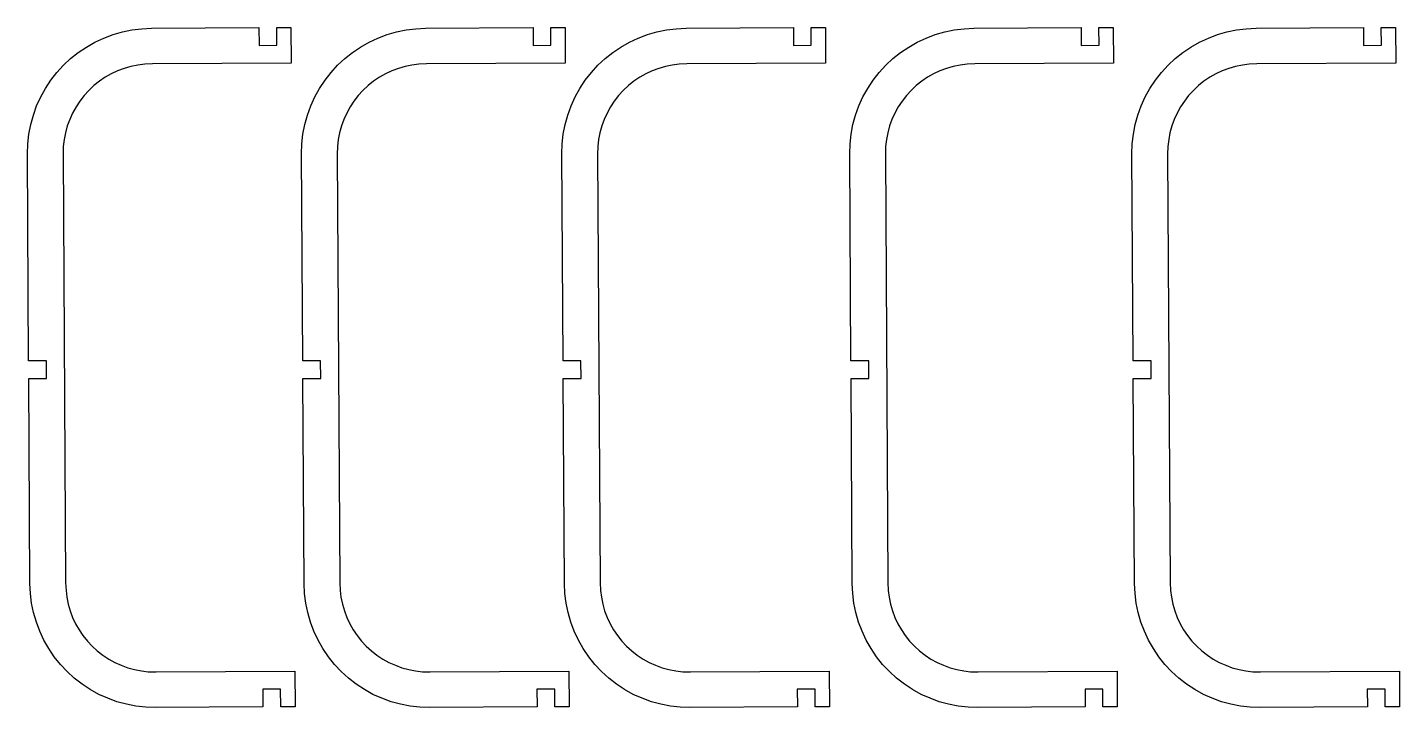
# Model space of a CAD drawing. Header units: millimetres. Extents: x -269 to -58, y 51 to 284.
# Drawn here: x -268.2 to -75.9, y 188.4 to 283.8 of the extents above; entities that cross this region are included whole.
import ezdxf

# ---------------------------------------------------------------- set-up
doc = ezdxf.new("R2010")
doc.units = ezdxf.units.MM
doc.header["$MEASUREMENT"] = 0
doc.layers.add('Layer 1', color=7, linetype='Continuous')

msp = doc.modelspace()

# ---------------------------------------------------------------- linework, layer by layer
at = {"layer": 'Layer 1', "color": 1}
for p, q in [((-257.54, 282.34), (-256.25, 282.83)), ((-256.25, 282.83), (-254.93, 283.21)), ((-254.93, 283.21), (-253.59, 283.48)), ((-253.59, 283.48), (-252.22, 283.65)), ((-252.22, 283.65), (-250.85, 283.71)), ((-250.85, 283.71), (-235.8, 283.8)), ((-235.8, 283.8), (-235.78, 281.31)), ((-233.3, 283.82), (-231.3, 283.83)), ((-233.28, 281.33), (-233.3, 283.82)), ((-231.3, 283.83), (-231.27, 278.83)), ((-219.11, 282.34), (-217.82, 282.83)), ((-217.82, 282.83), (-216.5, 283.21)), ((-216.5, 283.21), (-215.15, 283.48)), ((-215.15, 283.48), (-213.79, 283.65)), ((-213.79, 283.65), (-212.42, 283.71)), ((-212.42, 283.71), (-197.37, 283.8)), ((-197.37, 283.8), (-197.35, 281.31)), ((-194.87, 283.82), (-192.87, 283.83)), ((-194.85, 281.33), (-194.87, 283.82)), ((-192.87, 283.83), (-192.84, 278.83)), ((-182.61, 282.34), (-181.32, 282.83)), ((-181.32, 282.83), (-180, 283.21)), ((-180, 283.21), (-178.66, 283.48)), ((-178.66, 283.48), (-177.29, 283.65)), ((-177.29, 283.65), (-175.92, 283.71)), ((-175.92, 283.71), (-160.87, 283.8)), ((-160.87, 283.8), (-160.85, 281.31)), ((-158.37, 283.82), (-156.37, 283.83)), ((-158.35, 281.33), (-158.37, 283.82)), ((-156.37, 283.83), (-156.34, 278.83)), ((-142.26, 282.34), (-140.97, 282.83)), ((-140.97, 282.83), (-139.65, 283.21)), ((-139.65, 283.21), (-138.31, 283.48)), ((-138.31, 283.48), (-136.94, 283.65)), ((-136.94, 283.65), (-135.57, 283.71)), ((-135.57, 283.71), (-120.52, 283.8)), ((-120.52, 283.8), (-120.5, 281.31)), ((-118.02, 283.82), (-116.02, 283.83)), ((-118, 281.33), (-118.02, 283.82)), ((-116.02, 283.83), (-115.99, 278.83)), ((-102.69, 282.34), (-101.4, 282.83)), ((-101.4, 282.83), (-100.08, 283.21)), ((-100.08, 283.21), (-98.73, 283.48)), ((-98.73, 283.48), (-97.37, 283.65)), ((-97.37, 283.65), (-96, 283.71)), ((-96, 283.71), (-80.94, 283.8)), ((-80.94, 283.8), (-80.93, 281.31)), ((-78.44, 283.82), (-76.45, 283.83)), ((-78.43, 281.33), (-78.44, 283.82)), ((-76.45, 283.83), (-76.42, 278.83)), ((-261.12, 280.31), (-259.98, 281.08)), ((-259.98, 281.08), (-258.78, 281.76)), ((-258.78, 281.76), (-257.54, 282.34)), ((-235.78, 281.31), (-233.28, 281.33)), ((-222.69, 280.31), (-221.55, 281.08)), ((-221.55, 281.08), (-220.35, 281.76)), ((-220.35, 281.76), (-219.11, 282.34)), ((-197.35, 281.31), (-194.85, 281.33)), ((-186.19, 280.31), (-185.05, 281.08)), ((-185.05, 281.08), (-183.85, 281.76)), ((-183.85, 281.76), (-182.61, 282.34)), ((-160.85, 281.31), (-158.35, 281.33)), ((-145.84, 280.31), (-144.7, 281.08)), ((-144.7, 281.08), (-143.5, 281.76)), ((-143.5, 281.76), (-142.26, 282.34)), ((-120.5, 281.31), (-118, 281.33)), ((-106.26, 280.31), (-105.13, 281.08)), ((-105.13, 281.08), (-103.93, 281.76)), ((-103.93, 281.76), (-102.69, 282.34)), ((-80.93, 281.31), (-78.43, 281.33)), ((-263.19, 278.52), (-262.19, 279.46)), ((-262.19, 279.46), (-261.12, 280.31)), ((-224.76, 278.52), (-223.76, 279.46)), ((-223.76, 279.46), (-222.69, 280.31)), ((-188.27, 278.52), (-187.26, 279.46)), ((-187.26, 279.46), (-186.19, 280.31)), ((-147.92, 278.52), (-146.91, 279.46)), ((-146.91, 279.46), (-145.84, 280.31)), ((-108.34, 278.52), (-107.34, 279.46)), ((-107.34, 279.46), (-106.26, 280.31)), ((-264.97, 276.42), (-264.12, 277.5)), ((-264.12, 277.5), (-263.19, 278.52)), ((-256.49, 277.32), (-257.34, 276.83)), ((-255.6, 277.74), (-256.49, 277.32)), ((-254.68, 278.08), (-255.6, 277.74)), ((-253.74, 278.35), (-254.68, 278.08)), ((-252.78, 278.55), (-253.74, 278.35)), ((-251.8, 278.67), (-252.78, 278.55)), ((-250.72, 278.72), (-251.8, 278.67)), ((-231.27, 278.83), (-250.72, 278.72)), ((-226.53, 276.42), (-225.69, 277.5)), ((-225.69, 277.5), (-224.76, 278.52)), ((-218.06, 277.32), (-218.91, 276.83)), ((-217.17, 277.74), (-218.06, 277.32)), ((-216.25, 278.08), (-217.17, 277.74)), ((-215.31, 278.35), (-216.25, 278.08)), ((-214.34, 278.55), (-215.31, 278.35)), ((-213.37, 278.67), (-214.34, 278.55)), ((-212.29, 278.72), (-213.37, 278.67)), ((-192.84, 278.83), (-212.29, 278.72)), ((-190.04, 276.42), (-189.19, 277.5)), ((-189.19, 277.5), (-188.27, 278.52)), ((-181.56, 277.32), (-182.41, 276.83)), ((-180.67, 277.74), (-181.56, 277.32)), ((-179.75, 278.08), (-180.67, 277.74)), ((-178.81, 278.35), (-179.75, 278.08)), ((-177.85, 278.55), (-178.81, 278.35)), ((-176.87, 278.67), (-177.85, 278.55)), ((-175.79, 278.72), (-176.87, 278.67)), ((-156.34, 278.83), (-175.79, 278.72)), ((-149.69, 276.42), (-148.84, 277.5)), ((-148.84, 277.5), (-147.92, 278.52)), ((-141.21, 277.32), (-142.06, 276.83)), ((-140.32, 277.74), (-141.21, 277.32)), ((-139.4, 278.08), (-140.32, 277.74)), ((-138.46, 278.35), (-139.4, 278.08)), ((-137.5, 278.55), (-138.46, 278.35)), ((-136.52, 278.67), (-137.5, 278.55)), ((-135.44, 278.72), (-136.52, 278.67)), ((-115.99, 278.83), (-135.44, 278.72)), ((-110.11, 276.42), (-109.27, 277.5)), ((-109.27, 277.5), (-108.34, 278.52)), ((-101.64, 277.32), (-102.49, 276.83)), ((-100.75, 277.74), (-101.64, 277.32)), ((-99.83, 278.08), (-100.75, 277.74)), ((-98.88, 278.35), (-99.83, 278.08)), ((-97.92, 278.55), (-98.88, 278.35)), ((-96.95, 278.67), (-97.92, 278.55)), ((-95.87, 278.72), (-96.95, 278.67)), ((-76.42, 278.83), (-95.87, 278.72)), ((-266.39, 274.07), (-265.72, 275.27)), ((-265.72, 275.27), (-264.97, 276.42)), ((-258.92, 275.67), (-259.64, 275)), ((-258.15, 276.28), (-258.92, 275.67)), ((-257.34, 276.83), (-258.15, 276.28)), ((-227.96, 274.07), (-227.29, 275.27)), ((-227.29, 275.27), (-226.53, 276.42)), ((-220.49, 275.67), (-221.21, 275)), ((-219.72, 276.28), (-220.49, 275.67)), ((-218.91, 276.83), (-219.72, 276.28)), ((-191.46, 274.07), (-190.79, 275.27)), ((-190.79, 275.27), (-190.04, 276.42)), ((-183.99, 275.67), (-184.71, 275)), ((-183.23, 276.28), (-183.99, 275.67)), ((-182.41, 276.83), (-183.23, 276.28)), ((-151.11, 274.07), (-150.44, 275.27)), ((-150.44, 275.27), (-149.69, 276.42)), ((-143.64, 275.67), (-144.36, 275)), ((-142.88, 276.28), (-143.64, 275.67)), ((-142.06, 276.83), (-142.88, 276.28)), ((-111.53, 274.07), (-110.87, 275.27)), ((-110.87, 275.27), (-110.11, 276.42)), ((-104.07, 275.67), (-104.79, 275)), ((-103.3, 276.28), (-104.07, 275.67)), ((-102.49, 276.83), (-103.3, 276.28)), ((-266.96, 272.82), (-266.39, 274.07)), ((-260.9, 273.5), (-261.44, 272.68)), ((-260.3, 274.28), (-260.9, 273.5)), ((-259.64, 275), (-260.3, 274.28)), ((-228.52, 272.82), (-227.96, 274.07)), ((-222.47, 273.5), (-223.01, 272.68)), ((-221.87, 274.28), (-222.47, 273.5)), ((-221.21, 275), (-221.87, 274.28)), ((-192.03, 272.82), (-191.46, 274.07)), ((-185.97, 273.5), (-186.52, 272.68)), ((-185.37, 274.28), (-185.97, 273.5)), ((-184.71, 275), (-185.37, 274.28)), ((-151.68, 272.82), (-151.11, 274.07)), ((-145.62, 273.5), (-146.17, 272.68)), ((-145.02, 274.28), (-145.62, 273.5)), ((-144.36, 275), (-145.02, 274.28)), ((-112.1, 272.82), (-111.53, 274.07)), ((-106.05, 273.5), (-106.59, 272.68)), ((-105.45, 274.28), (-106.05, 273.5)), ((-104.79, 275), (-105.45, 274.28)), ((-267.79, 270.2), (-267.42, 271.53)), ((-267.42, 271.53), (-266.96, 272.82)), ((-261.92, 271.82), (-262.32, 270.93)), ((-261.44, 272.68), (-261.92, 271.82)), ((-229.36, 270.2), (-228.99, 271.53)), ((-228.99, 271.53), (-228.52, 272.82)), ((-223.49, 271.82), (-223.89, 270.93)), ((-223.01, 272.68), (-223.49, 271.82)), ((-192.86, 270.2), (-192.49, 271.53)), ((-192.49, 271.53), (-192.03, 272.82)), ((-186.99, 271.82), (-187.4, 270.93)), ((-186.52, 272.68), (-186.99, 271.82)), ((-152.51, 270.2), (-152.14, 271.53)), ((-152.14, 271.53), (-151.68, 272.82)), ((-146.64, 271.82), (-147.05, 270.93)), ((-146.17, 272.68), (-146.64, 271.82)), ((-112.94, 270.2), (-112.57, 271.53)), ((-112.57, 271.53), (-112.1, 272.82)), ((-107.07, 271.82), (-107.47, 270.93)), ((-106.59, 272.68), (-107.07, 271.82)), ((-268.05, 268.85), (-267.79, 270.2)), ((-262.66, 270.01), (-262.92, 269.06)), ((-262.32, 270.93), (-262.66, 270.01)), ((-229.62, 268.85), (-229.36, 270.2)), ((-224.23, 270.01), (-224.49, 269.06)), ((-223.89, 270.93), (-224.23, 270.01)), ((-193.12, 268.85), (-192.86, 270.2)), ((-187.73, 270.01), (-187.99, 269.06)), ((-187.4, 270.93), (-187.73, 270.01)), ((-152.77, 268.85), (-152.51, 270.2)), ((-147.38, 270.01), (-147.64, 269.06)), ((-147.05, 270.93), (-147.38, 270.01)), ((-113.2, 268.85), (-112.94, 270.2)), ((-107.81, 270.01), (-108.07, 269.06)), ((-107.47, 270.93), (-107.81, 270.01)), ((-268.25, 266.11), (-268.2, 267.49)), ((-268.2, 267.49), (-268.05, 268.85)), ((-263.11, 268.1), (-263.22, 267.12)), ((-262.92, 269.06), (-263.11, 268.1)), ((-229.82, 266.11), (-229.77, 267.49)), ((-229.77, 267.49), (-229.62, 268.85)), ((-224.67, 268.1), (-224.78, 267.12)), ((-224.49, 269.06), (-224.67, 268.1)), ((-193.32, 266.11), (-193.27, 267.49)), ((-193.27, 267.49), (-193.12, 268.85)), ((-188.18, 268.1), (-188.29, 267.12)), ((-187.99, 269.06), (-188.18, 268.1)), ((-152.97, 266.11), (-152.92, 267.49)), ((-152.92, 267.49), (-152.77, 268.85)), ((-147.83, 268.1), (-147.94, 267.12)), ((-147.64, 269.06), (-147.83, 268.1)), ((-113.4, 266.11), (-113.35, 267.49)), ((-113.35, 267.49), (-113.2, 268.85)), ((-108.25, 268.1), (-108.36, 267.12)), ((-108.07, 269.06), (-108.25, 268.1)), ((-268.08, 237.06), (-268.25, 266.11)), ((-263.22, 267.12), (-263.25, 266.04)), ((-263.25, 266.04), (-262.89, 205.93)), ((-229.64, 237.06), (-229.82, 266.11)), ((-224.78, 267.12), (-224.82, 266.04)), ((-224.82, 266.04), (-224.46, 205.93)), ((-193.15, 237.06), (-193.32, 266.11)), ((-188.29, 267.12), (-188.32, 266.04)), ((-188.32, 266.04), (-187.96, 205.93)), ((-152.8, 237.06), (-152.97, 266.11)), ((-147.94, 267.12), (-147.97, 266.04)), ((-147.97, 266.04), (-147.61, 205.93)), ((-113.22, 237.06), (-113.4, 266.11)), ((-108.36, 267.12), (-108.4, 266.04)), ((-108.4, 266.04), (-108.04, 205.93)), ((-265.58, 237.07), (-268.08, 237.06)), ((-265.56, 234.57), (-265.58, 237.07)), ((-227.14, 237.07), (-229.64, 237.06)), ((-227.13, 234.57), (-227.14, 237.07)), ((-190.65, 237.07), (-193.15, 237.06)), ((-190.63, 234.57), (-190.65, 237.07)), ((-150.3, 237.07), (-152.8, 237.06)), ((-150.28, 234.57), (-150.3, 237.07)), ((-110.72, 237.07), (-113.22, 237.06)), ((-110.71, 234.57), (-110.72, 237.07)), ((-268.06, 234.55), (-265.56, 234.57)), ((-267.89, 205.8), (-268.06, 234.55)), ((-229.63, 234.55), (-227.13, 234.57)), ((-229.46, 205.8), (-229.63, 234.55)), ((-193.13, 234.55), (-190.63, 234.57)), ((-192.96, 205.8), (-193.13, 234.55)), ((-152.78, 234.55), (-150.28, 234.57)), ((-152.61, 205.8), (-152.78, 234.55)), ((-113.21, 234.55), (-110.71, 234.57)), ((-113.04, 205.8), (-113.21, 234.55)), ((-262.89, 205.93), (-262.84, 204.85)), ((-224.46, 205.93), (-224.41, 204.85)), ((-187.96, 205.93), (-187.92, 204.85)), ((-147.61, 205.93), (-147.57, 204.85)), ((-108.04, 205.93), (-107.99, 204.85)), ((-267.83, 204.43), (-267.89, 205.8)), ((-267.66, 203.06), (-267.83, 204.43)), ((-262.84, 204.85), (-262.72, 203.88)), ((-229.39, 204.43), (-229.46, 205.8)), ((-229.23, 203.06), (-229.39, 204.43)), ((-224.41, 204.85), (-224.29, 203.88)), ((-192.9, 204.43), (-192.96, 205.8)), ((-192.73, 203.06), (-192.9, 204.43)), ((-187.92, 204.85), (-187.79, 203.88)), ((-152.55, 204.43), (-152.61, 205.8)), ((-152.38, 203.06), (-152.55, 204.43)), ((-147.57, 204.85), (-147.44, 203.88)), ((-112.97, 204.43), (-113.04, 205.8)), ((-112.8, 203.06), (-112.97, 204.43)), ((-107.99, 204.85), (-107.87, 203.88)), ((-267.38, 201.72), (-267.66, 203.06)), ((-262.72, 203.88), (-262.53, 202.91)), ((-262.53, 202.91), (-262.25, 201.97)), ((-228.95, 201.72), (-229.23, 203.06)), ((-224.29, 203.88), (-224.09, 202.91)), ((-224.09, 202.91), (-223.82, 201.97)), ((-192.45, 201.72), (-192.73, 203.06)), ((-187.79, 203.88), (-187.6, 202.91)), ((-187.6, 202.91), (-187.33, 201.97)), ((-152.1, 201.72), (-152.38, 203.06)), ((-147.44, 203.88), (-147.25, 202.91)), ((-147.25, 202.91), (-146.98, 201.97)), ((-112.53, 201.72), (-112.8, 203.06)), ((-107.87, 203.88), (-107.67, 202.91)), ((-107.67, 202.91), (-107.4, 201.97)), ((-267, 200.4), (-267.38, 201.72)), ((-266.52, 199.11), (-267, 200.4)), ((-262.25, 201.97), (-261.91, 201.05)), ((-261.91, 201.05), (-261.49, 200.16)), ((-261.49, 200.16), (-261.01, 199.31)), ((-228.57, 200.4), (-228.95, 201.72)), ((-228.09, 199.11), (-228.57, 200.4)), ((-223.82, 201.97), (-223.48, 201.05)), ((-223.48, 201.05), (-223.06, 200.16)), ((-223.06, 200.16), (-222.58, 199.31)), ((-192.07, 200.4), (-192.45, 201.72)), ((-191.59, 199.11), (-192.07, 200.4)), ((-187.33, 201.97), (-186.98, 201.05)), ((-186.98, 201.05), (-186.56, 200.16)), ((-186.56, 200.16), (-186.08, 199.31)), ((-151.72, 200.4), (-152.1, 201.72)), ((-151.24, 199.11), (-151.72, 200.4)), ((-146.98, 201.97), (-146.63, 201.05)), ((-146.63, 201.05), (-146.21, 200.16)), ((-146.21, 200.16), (-145.73, 199.31)), ((-112.15, 200.4), (-112.53, 201.72)), ((-111.66, 199.11), (-112.15, 200.4)), ((-107.4, 201.97), (-107.06, 201.05)), ((-107.06, 201.05), (-106.64, 200.16)), ((-106.64, 200.16), (-106.16, 199.31)), ((-265.94, 197.87), (-266.52, 199.11)), ((-261.01, 199.31), (-260.46, 198.5)), ((-260.46, 198.5), (-259.85, 197.73)), ((-227.5, 197.87), (-228.09, 199.11)), ((-222.58, 199.31), (-222.03, 198.5)), ((-222.03, 198.5), (-221.42, 197.73)), ((-191.01, 197.87), (-191.59, 199.11)), ((-186.08, 199.31), (-185.53, 198.5)), ((-185.53, 198.5), (-184.92, 197.73)), ((-150.66, 197.87), (-151.24, 199.11)), ((-145.73, 199.31), (-145.18, 198.5)), ((-145.18, 198.5), (-144.57, 197.73)), ((-111.08, 197.87), (-111.66, 199.11)), ((-106.16, 199.31), (-105.61, 198.5)), ((-105.61, 198.5), (-104.99, 197.73)), ((-265.26, 196.67), (-265.94, 197.87)), ((-264.49, 195.53), (-265.26, 196.67)), ((-259.85, 197.73), (-259.18, 197.01)), ((-259.18, 197.01), (-258.45, 196.35)), ((-258.45, 196.35), (-257.68, 195.75)), ((-226.83, 196.67), (-227.5, 197.87)), ((-226.06, 195.53), (-226.83, 196.67)), ((-221.42, 197.73), (-220.74, 197.01)), ((-220.74, 197.01), (-220.02, 196.35)), ((-220.02, 196.35), (-219.25, 195.75)), ((-190.33, 196.67), (-191.01, 197.87)), ((-189.56, 195.53), (-190.33, 196.67)), ((-184.92, 197.73), (-184.25, 197.01)), ((-184.25, 197.01), (-183.52, 196.35)), ((-183.52, 196.35), (-182.75, 195.75)), ((-149.98, 196.67), (-150.66, 197.87)), ((-149.21, 195.53), (-149.98, 196.67)), ((-144.57, 197.73), (-143.9, 197.01)), ((-143.9, 197.01), (-143.17, 196.35)), ((-143.17, 196.35), (-142.4, 195.75)), ((-110.4, 196.67), (-111.08, 197.87)), ((-109.63, 195.53), (-110.4, 196.67)), ((-104.99, 197.73), (-104.32, 197.01)), ((-104.32, 197.01), (-103.6, 196.35)), ((-103.6, 196.35), (-102.82, 195.75)), ((-263.63, 194.46), (-264.49, 195.53)), ((-262.69, 193.46), (-263.63, 194.46)), ((-257.68, 195.75), (-256.86, 195.21)), ((-256.86, 195.21), (-256, 194.73)), ((-256, 194.73), (-255.11, 194.33)), ((-255.11, 194.33), (-254.18, 193.99)), ((-225.2, 194.46), (-226.06, 195.53)), ((-224.26, 193.46), (-225.2, 194.46)), ((-219.25, 195.75), (-218.43, 195.21)), ((-218.43, 195.21), (-217.57, 194.73)), ((-217.57, 194.73), (-216.67, 194.33)), ((-216.67, 194.33), (-215.75, 193.99)), ((-188.7, 194.46), (-189.56, 195.53)), ((-187.76, 193.46), (-188.7, 194.46)), ((-182.75, 195.75), (-181.93, 195.21)), ((-181.93, 195.21), (-181.07, 194.73)), ((-181.07, 194.73), (-180.18, 194.33)), ((-180.18, 194.33), (-179.25, 193.99)), ((-148.35, 194.46), (-149.21, 195.53)), ((-147.41, 193.46), (-148.35, 194.46)), ((-142.4, 195.75), (-141.58, 195.21)), ((-141.58, 195.21), (-140.72, 194.73)), ((-140.72, 194.73), (-139.83, 194.33)), ((-139.83, 194.33), (-138.9, 193.99)), ((-108.78, 194.46), (-109.63, 195.53)), ((-107.84, 193.46), (-108.78, 194.46)), ((-102.82, 195.75), (-102.01, 195.21)), ((-102.01, 195.21), (-101.15, 194.73)), ((-101.15, 194.73), (-100.25, 194.33)), ((-100.25, 194.33), (-99.33, 193.99)), ((-261.68, 192.53), (-262.69, 193.46)), ((-260.59, 191.68), (-261.68, 192.53)), ((-254.18, 193.99), (-253.24, 193.73)), ((-253.24, 193.73), (-252.27, 193.54)), ((-252.27, 193.54), (-251.3, 193.44)), ((-251.3, 193.44), (-250.22, 193.4)), ((-250.22, 193.4), (-230.76, 193.52)), ((-230.76, 193.52), (-230.73, 188.52)), ((-223.25, 192.53), (-224.26, 193.46)), ((-222.16, 191.68), (-223.25, 192.53)), ((-215.75, 193.99), (-214.8, 193.73)), ((-214.8, 193.73), (-213.84, 193.54)), ((-213.84, 193.54), (-212.87, 193.44)), ((-212.87, 193.44), (-211.79, 193.4)), ((-211.79, 193.4), (-192.33, 193.52)), ((-192.33, 193.52), (-192.3, 188.52)), ((-186.75, 192.53), (-187.76, 193.46)), ((-185.66, 191.68), (-186.75, 192.53)), ((-179.25, 193.99), (-178.31, 193.73)), ((-178.31, 193.73), (-177.34, 193.54)), ((-177.34, 193.54), (-176.37, 193.44)), ((-176.37, 193.44), (-175.29, 193.4)), ((-175.29, 193.4), (-155.83, 193.52)), ((-155.83, 193.52), (-155.81, 188.52)), ((-146.4, 192.53), (-147.41, 193.46)), ((-145.31, 191.68), (-146.4, 192.53)), ((-138.9, 193.99), (-137.96, 193.73)), ((-137.96, 193.73), (-136.99, 193.54)), ((-136.99, 193.54), (-136.02, 193.44)), ((-136.02, 193.44), (-134.94, 193.4)), ((-134.94, 193.4), (-115.48, 193.52)), ((-115.48, 193.52), (-115.46, 188.52)), ((-106.82, 192.53), (-107.84, 193.46)), ((-105.74, 191.68), (-106.82, 192.53)), ((-99.33, 193.99), (-98.38, 193.73)), ((-98.38, 193.73), (-97.42, 193.54)), ((-97.42, 193.54), (-96.44, 193.44)), ((-96.44, 193.44), (-95.37, 193.4)), ((-95.37, 193.4), (-75.91, 193.52)), ((-75.91, 193.52), (-75.88, 188.52)), ((-259.45, 190.93), (-260.59, 191.68)), ((-258.24, 190.26), (-259.45, 190.93)), ((-232.75, 190.99), (-235.25, 190.98)), ((-235.25, 190.98), (-235.23, 188.49)), ((-232.73, 188.5), (-232.75, 190.99)), ((-221.01, 190.93), (-222.16, 191.68)), ((-219.81, 190.26), (-221.01, 190.93)), ((-194.32, 190.99), (-196.82, 190.98)), ((-196.82, 190.98), (-196.8, 188.49)), ((-194.3, 188.5), (-194.32, 190.99)), ((-184.52, 190.93), (-185.66, 191.68)), ((-183.31, 190.26), (-184.52, 190.93)), ((-157.82, 190.99), (-160.32, 190.98)), ((-160.32, 190.98), (-160.31, 188.49)), ((-157.81, 188.5), (-157.82, 190.99)), ((-144.17, 190.93), (-145.31, 191.68)), ((-142.96, 190.26), (-144.17, 190.93)), ((-117.47, 190.99), (-119.97, 190.98)), ((-119.97, 190.98), (-119.96, 188.49)), ((-117.46, 188.5), (-117.47, 190.99)), ((-104.59, 190.93), (-105.74, 191.68)), ((-103.39, 190.26), (-104.59, 190.93)), ((-77.9, 190.99), (-80.4, 190.98)), ((-80.4, 190.98), (-80.38, 188.49)), ((-77.88, 188.5), (-77.9, 190.99)), ((-256.99, 189.7), (-258.24, 190.26)), ((-255.7, 189.23), (-256.99, 189.7)), ((-254.38, 188.86), (-255.7, 189.23)), ((-253.03, 188.6), (-254.38, 188.86)), ((-251.66, 188.45), (-253.03, 188.6)), ((-218.56, 189.7), (-219.81, 190.26)), ((-217.27, 189.23), (-218.56, 189.7)), ((-215.94, 188.86), (-217.27, 189.23)), ((-214.59, 188.6), (-215.94, 188.86)), ((-213.23, 188.45), (-214.59, 188.6)), ((-182.06, 189.7), (-183.31, 190.26)), ((-180.77, 189.23), (-182.06, 189.7)), ((-179.45, 188.86), (-180.77, 189.23)), ((-178.1, 188.6), (-179.45, 188.86)), ((-176.73, 188.45), (-178.1, 188.6)), ((-141.71, 189.7), (-142.96, 190.26)), ((-140.42, 189.23), (-141.71, 189.7)), ((-139.1, 188.86), (-140.42, 189.23)), ((-137.75, 188.6), (-139.1, 188.86)), ((-136.38, 188.45), (-137.75, 188.6)), ((-102.14, 189.7), (-103.39, 190.26)), ((-100.85, 189.23), (-102.14, 189.7)), ((-99.52, 188.86), (-100.85, 189.23)), ((-98.17, 188.6), (-99.52, 188.86)), ((-96.81, 188.45), (-98.17, 188.6)), ((-250.29, 188.4), (-251.66, 188.45)), ((-235.23, 188.49), (-250.29, 188.4)), ((-230.73, 188.52), (-232.73, 188.5)), ((-211.86, 188.4), (-213.23, 188.45)), ((-196.8, 188.49), (-211.86, 188.4)), ((-192.3, 188.52), (-194.3, 188.5)), ((-175.36, 188.4), (-176.73, 188.45)), ((-160.31, 188.49), (-175.36, 188.4)), ((-155.81, 188.52), (-157.81, 188.5)), ((-135.01, 188.4), (-136.38, 188.45)), ((-119.96, 188.49), (-135.01, 188.4)), ((-115.46, 188.52), (-117.46, 188.5)), ((-95.43, 188.4), (-96.81, 188.45)), ((-80.38, 188.49), (-95.43, 188.4)), ((-75.88, 188.52), (-77.88, 188.5))]:
    msp.add_line(p, q, dxfattribs=at)

doc.saveas('drawing.dxf')
